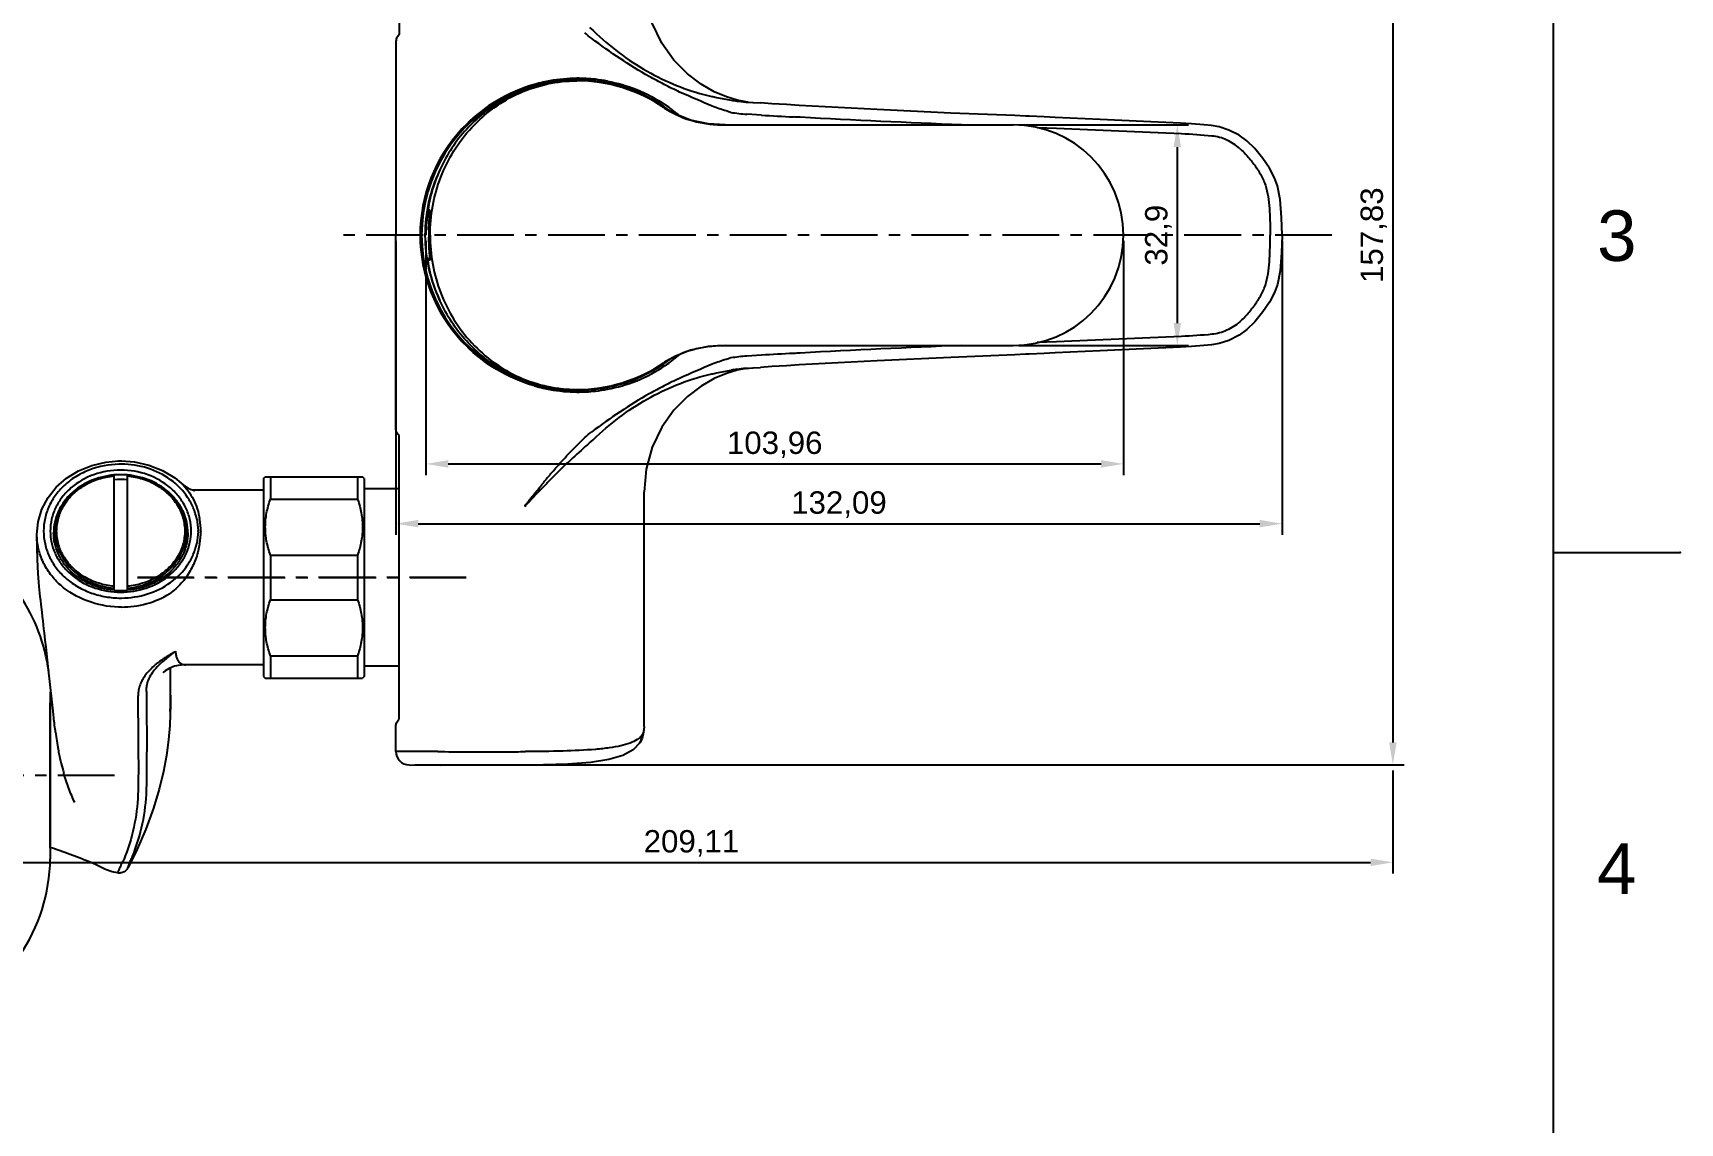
# Model space of a CAD drawing. Header units: millimetres. Extents: x 789 to 1209, y 393 to 987.
# Drawn here: x 1025 to 1209.1, y 696.5 to 818.3 of the extents above; entities that cross this region are included whole.
import ezdxf

# ---------------------------------------------------------------- set-up
doc = ezdxf.new("R2010")
doc.units = ezdxf.units.MM
doc.header["$LTSCALE"] = 0.1
doc.linetypes.add('CENTERX2', pattern=[101.6, 63.5, -12.7, 12.7, -12.7])
for name, color, linetype in [('02___PRT_ALL_AXES', 7, 'Continuous'), ('CENTER', 1, 'CENTERX2'), ('DIM', 3, 'Continuous')]:
    doc.layers.add(name, color=color, linetype=linetype)
doc.styles.get("Standard").update_dxf_attribs({"font": 'arial.ttf'})
doc.dimstyles.new('ISO-25', dxfattribs={"dimtxt": 2.5, "dimasz": 2.5, "dimexe": 1.25, "dimexo": 0.625, "dimtad": 1, "dimlfac": 1.333333, "dimtxsty": 'Standard', "dimcen": 2.5, "dimadec": 0, "dimazin": 0, "dimtfac": 1, "dimtmove": 0, "dimatfit": 3, "dimfxl": 0, "dimarcsym": 0})

# ---------------------------------------------------------------- blocks, each defined once
blk = doc.blocks.new('*D23')
at = {"layer": 'Defpoints', "color": 0}
for p in [(1068.96, 795.71), (1146.93, 795.71), (1146.93, 770.15)]:
    blk.add_point(p, dxfattribs=at)
at = {"layer": 'DIM', "color": 0, "lineweight": -2}
for p, q in [((1068.96, 795.09), (1068.96, 768.9)), ((1146.93, 795.09), (1146.93, 768.9)), ((1071.46, 770.15), (1144.43, 770.15))]:
    blk.add_line(p, q, dxfattribs=at)
at = {"layer": 'DIM', "color": 0}
for points in [[(1071.46, 770.57), (1071.46, 769.73), (1068.96, 770.15)], [(1144.43, 770.57), (1144.43, 769.73), (1146.93, 770.15)]]:
    blk.add_solid(points, dxfattribs=at)
at = {"layer": 'DIM', "color": 0, "insert": (1107.95, 772.28), "char_height": 2.5, "attachment_point": 5}
blk.add_mtext('103,96', dxfattribs=at)
blk = doc.blocks.new('*D24')
at = {"layer": 'Defpoints', "color": 0}
for p in [(1065.6, 795.71), (1164.66, 795.71), (1164.66, 763.47)]:
    blk.add_point(p, dxfattribs=at)
at = {"layer": 'DIM', "color": 0, "lineweight": -2}
for p, q in [((1065.6, 795.09), (1065.6, 762.22)), ((1164.66, 795.09), (1164.66, 762.22)), ((1068.1, 763.47), (1162.16, 763.47))]:
    blk.add_line(p, q, dxfattribs=at)
at = {"layer": 'DIM', "color": 0}
for points in [[(1068.1, 763.89), (1068.1, 763.06), (1065.6, 763.47)], [(1162.16, 763.89), (1162.16, 763.06), (1164.66, 763.47)]]:
    blk.add_solid(points, dxfattribs=at)
at = {"layer": 'DIM', "color": 0, "insert": (1115.13, 765.6), "char_height": 2.5, "attachment_point": 5}
blk.add_mtext('132,09', dxfattribs=at)
blk = doc.blocks.new('*D25')
at = {"layer": 'Defpoints', "color": 0}
for p in [(1067.08, 854.9), (1067.08, 736.53), (1177.05, 736.53)]:
    blk.add_point(p, dxfattribs=at)
at = {"layer": 'DIM', "color": 0, "lineweight": -2}
for p, q in [((1067.71, 854.9), (1178.3, 854.9)), ((1177.05, 852.4), (1177.05, 739.03)), ((1067.71, 736.53), (1178.3, 736.53))]:
    blk.add_line(p, q, dxfattribs=at)
at = {"layer": 'DIM', "color": 0}
for points in [[(1176.63, 852.4), (1177.47, 852.4), (1177.05, 854.9)], [(1176.63, 739.03), (1177.47, 739.03), (1177.05, 736.53)]]:
    blk.add_solid(points, dxfattribs=at)
at = {"layer": 'DIM', "color": 0, "insert": (1174.92, 795.71), "char_height": 2.5, "attachment_point": 5, "rotation": 90}
blk.add_mtext('157,83', dxfattribs=at)
blk = doc.blocks.new('*D26')
at = {"layer": 'Defpoints', "color": 0}
for p in [(1177.05, 736.53), (1177.05, 725.62), (1020.22, 714.71)]:
    blk.add_point(p, dxfattribs=at)
at = {"layer": 'DIM', "color": 0, "lineweight": -2}
for p, q in [((1177.05, 735.9), (1177.05, 724.37)), ((1020.22, 715.34), (1020.22, 726.87)), ((1022.72, 725.62), (1174.55, 725.62))]:
    blk.add_line(p, q, dxfattribs=at)
at = {"layer": 'DIM', "color": 0}
for points in [[(1022.72, 726.03), (1022.72, 725.2), (1020.22, 725.62)], [(1174.55, 726.03), (1174.55, 725.2), (1177.05, 725.62)]]:
    blk.add_solid(points, dxfattribs=at)
at = {"layer": 'DIM', "color": 0, "insert": (1098.64, 727.74), "char_height": 2.5, "attachment_point": 5}
blk.add_mtext('209,11', dxfattribs=at)
blk = doc.blocks.new('*D27')
at = {"layer": 'Defpoints', "color": 0}
for p in [(1134.6, 808.05), (1134.6, 783.38), (1152.95, 783.38)]:
    blk.add_point(p, dxfattribs=at)
at = {"layer": 'DIM', "color": 0, "lineweight": -2}
for p, q in [((1135.22, 808.05), (1154.2, 808.05)), ((1152.95, 805.55), (1152.95, 785.88)), ((1135.22, 783.38), (1154.2, 783.38))]:
    blk.add_line(p, q, dxfattribs=at)
at = {"layer": 'DIM', "color": 0}
for points in [[(1152.54, 805.55), (1153.37, 805.55), (1152.95, 808.05)], [(1152.54, 785.88), (1153.37, 785.88), (1152.95, 783.38)]]:
    blk.add_solid(points, dxfattribs=at)
at = {"layer": 'DIM', "color": 0, "insert": (1150.83, 795.71), "char_height": 2.5, "attachment_point": 5, "rotation": 90}
blk.add_mtext('32,9', dxfattribs=at)

msp = doc.modelspace()

# ---------------------------------------------------------------- linework, layer by layer
for p, q in [((1195.0082, 406.7277), (1195.0082, 972.3843)), ((1195.0082, 760.2631), (1209.1496, 760.2631))]:
    msp.add_line(p, q)
at = {"color": 7, "linetype": 'Continuous'}
for p, q in [((1065.9714, 849.8019), (1065.9714, 818.1213)), ((1065.5963, 817.296), (1065.5963, 795.7116)), ((1104.7069, 810.5935), (1105.5227, 810.5415)), ((1105.523, 810.5415), (1106.3524, 810.4883)), ((1095.5175, 809.9956), (1095.5675, 809.9619)), ((1106.4698, 809.1251), (1104.8183, 809.2205)), ((1134.7895, 809.0726), (1134.7891, 809.0726)), ((1136.0018, 809.0217), (1134.7895, 809.0726)), ((1102.4259, 808.0476), (1134.5964, 808.0476)), ((1139.4316, 807.6294), (1137.2961, 807.7217)), ((1153.2993, 808.224), (1153.2998, 808.2239)), ((1156.7608, 807.9615), (1156.7613, 807.9614)), ((1069.3853, 798.5102), (1069.1817, 798.5104)), ((1069.4005, 798.3366), (1069.3296, 798.3366)), ((1069.3851, 798.0234), (1069.3581, 797.6147)), ((1065.5963, 774.1272), (1065.5963, 795.7116)), ((1069.2974, 796.3107), (1069.2979, 796.331)), ((1069.2974, 795.1124), (1069.2979, 795.0921)), ((1069.3851, 793.3997), (1069.3581, 793.8084)), ((1069.3853, 792.913), (1069.1817, 792.9127)), ((1069.4005, 793.0866), (1069.3296, 793.0866)), ((1102.4259, 783.3756), (1134.5964, 783.3756)), ((1139.4316, 783.7937), (1137.2961, 783.7014)), ((1153.2993, 783.1992), (1153.2998, 783.1993)), ((1156.7608, 783.4617), (1156.7613, 783.4618)), ((1095.5175, 781.4276), (1095.5675, 781.4613)), ((1104.7069, 780.8297), (1105.5227, 780.8817)), ((1106.4698, 782.2981), (1104.8183, 782.2027)), ((1105.523, 780.8817), (1106.3524, 780.9349)), ((1134.7895, 782.3506), (1134.7891, 782.3506)), ((1136.0018, 782.4015), (1134.7895, 782.3506)), ((1065.9714, 741.6213), (1065.9714, 773.3019)), ((1034.6082, 770.4858), (1034.9214, 770.4858)), ((1034.9214, 770.1108), (1034.6235, 770.1108)), ((1034.0917, 768.9113), (1034.0796, 768.9102)), ((1034.0964, 756.0417), (1034.0964, 768.881)), ((1035.5964, 756.0405), (1035.5964, 768.881)), ((1035.6131, 768.9102), (1035.6011, 768.9113)), ((1041.6034, 768.0016), (1041.6064, 767.9989)), ((1050.8214, 768.5241), (1051.0089, 768.7116)), ((1050.8214, 768.524), (1050.8214, 746.3992)), ((1051.0089, 768.7116), (1061.8839, 768.7116)), ((1051.5714, 768.7116), (1051.5714, 766.2058)), ((1061.3214, 768.7116), (1061.3214, 766.2058)), ((1062.0714, 768.5241), (1061.8839, 768.7116)), ((1062.0714, 768.524), (1062.0714, 746.3992)), ((1050.8214, 767.2221), (1042.9026, 767.2221)), ((1051.5714, 766.2058), (1061.3214, 766.2058)), ((1065.9714, 767.3616), (1062.0714, 767.3616)), ((1093.3463, 740.8094), (1093.3463, 767.0249)), ((1025.4728, 762.2633), (1025.4728, 762.2605)), ((1025.4733, 762.2244), (1025.4728, 762.2605)), ((1027.5339, 762.5616), (1027.5339, 762.5613)), ((1027.5339, 762.5616), (1027.5339, 761.6991)), ((1042.1589, 762.5616), (1042.1589, 761.6991)), ((1042.1589, 762.5613), (1042.1589, 762.5616)), ((1043.4865, 762.579), (1043.4865, 762.6942)), ((1043.7956, 762.6138), (1043.7989, 762.6603)), ((1043.7956, 762.6138), (1043.7956, 762.5927)), ((1051.5714, 759.9674), (1061.3214, 759.9674)), ((1051.5714, 759.9674), (1051.5714, 754.9558)), ((1061.3214, 759.9674), (1061.3214, 754.9558)), ((1025.7226, 756.4616), (1025.7232, 756.4557)), ((1034.1081, 755.8467), (1034.1192, 755.8458)), ((1034.6235, 755.1623), (1034.9214, 755.1624)), ((1035.5735, 755.8458), (1035.5846, 755.8467)), ((1051.5714, 754.9558), (1061.3214, 754.9558)), ((1034.9214, 754.1536), (1034.6051, 754.1535)), ((1026.4945, 749.6979), (1026.4089, 750.4684)), ((1026.5768, 748.9518), (1026.4945, 749.6979)), ((1026.6571, 748.2207), (1026.5768, 748.9518)), ((1026.7738, 747.1522), (1026.6571, 748.2207)), ((1041.4853, 747.6588), (1041.492, 747.6597)), ((1042.1186, 747.7011), (1042.1207, 747.7011)), ((1050.8214, 747.7011), (1042.1282, 747.7011)), ((1051.5714, 748.7174), (1061.3214, 748.7174)), ((1051.5714, 748.7174), (1051.5714, 746.2116)), ((1061.3214, 748.7174), (1061.3214, 746.2116)), ((1065.9714, 747.5616), (1062.0714, 747.5616)), ((1026.9525, 745.5092), (1026.7738, 747.1522)), ((1040.4137, 746.5866), (1040.4063, 747.3502)), ((1050.8214, 746.3991), (1051.0089, 746.2116)), ((1051.0089, 746.2116), (1061.8839, 746.2116)), ((1062.0714, 746.3991), (1061.8839, 746.2116)), ((1027.1699, 743.5159), (1026.9525, 745.5092)), ((1026.9688, 744.6568), (1026.9688, 726.0163)), ((1036.7841, 741.7766), (1036.7859, 744.2453)), ((1037.7443, 744.6948), (1037.7432, 742.243)), ((1026.9714, 727.2532), (1026.9714, 743.4302)), ((1027.2774, 742.5392), (1027.1699, 743.5159)), ((1027.5652, 740.1553), (1027.8214, 738.4565)), ((1065.5963, 738.0252), (1065.5963, 740.796)), ((1093.3001, 740.1663), (1093.1169, 739.4571)), ((1093.3425, 740.8104), (1093.3001, 740.1663)), ((1092.8628, 738.9711), (1092.8639, 738.9727)), ((1093.1169, 739.4571), (1092.8639, 738.9727)), ((1036.8113, 737.4937), (1036.8112, 737.4783)), ((1037.7744, 737.9532), (1037.7744, 737.9664)), ((1066.7878, 738.0252), (1065.5963, 738.0252)), ((1070.2787, 737.9956), (1066.7878, 738.0252)), ((1067.0816, 736.5253), (1070.5774, 736.4957)), ((1036.5693, 726.8139), (1035.6582, 725.0119)), ((1032.7071, 725.0302), (1032.7073, 725.0301)), ((1034.4836, 724.4354), (1034.4837, 724.4354)), ((1035.6582, 725.0119), (1035.6581, 725.0117))]:
    msp.add_line(p, q, dxfattribs=at)
for points in [[(1103.7574, 810.8121), (1102.5624, 811.1704), (1101.1998, 811.7429), (1099.719, 812.5864), (1098.1878, 813.7498), (1096.6902, 815.2753), (1095.3432, 817.1681), (1094.2696, 819.3914), (1093.5786, 821.8739), (1093.3467, 824.3992)], [(1104.9884, 810.5861), (1104.7066, 810.6216), (1103.7574, 810.8121)], [(1110.6845, 810.2196), (1109.2585, 810.3062), (1107.6449, 810.4065), (1106.3524, 810.4883)], [(1134.7891, 809.0726), (1127.6196, 809.3648), (1119.4165, 809.7452), (1110.6843, 810.2195)], [(1102.4259, 808.0476), (1100.5206, 808.1453), (1098.5314, 808.5608), (1096.7775, 809.2589), (1095.5675, 809.9619)], [(1139.2927, 808.874), (1138.0568, 808.9314), (1136.3985, 809.0048), (1136.0019, 809.0219)], [(1153.2992, 808.2241), (1149.1568, 808.4154), (1144.318, 808.6384), (1139.2927, 808.874)], [(1156.7613, 807.9614), (1155.9015, 808.0336), (1154.5319, 808.1377), (1153.2998, 808.2239)], [(1160.7142, 806.2392), (1159.8528, 806.8818), (1158.7296, 807.4656), (1157.6318, 807.8166), (1156.7608, 807.9615)], [(1164.1473, 801.233), (1163.8176, 802.1309), (1163.2434, 803.2109), (1162.5115, 804.2957), (1161.6045, 805.3812), (1160.7142, 806.2392)], [(1164.6627, 795.7123), (1164.6132, 797.6852), (1164.4368, 799.7095), (1164.1473, 801.233)], [(1069.3581, 797.6147), (1069.3475, 797.4487), (1069.3368, 797.2684), (1069.3262, 797.0741), (1069.3163, 796.8668), (1069.3074, 796.6473), (1069.3, 796.4166), (1069.2945, 796.1758), (1069.2911, 795.9264)], [(1069.3965, 798.2205), (1069.3916, 798.1295), (1069.3851, 798.0234)], [(1069.401, 798.3565), (1069.3996, 798.2963), (1069.3965, 798.2205)], [(1069.3581, 793.8084), (1069.3475, 793.9744), (1069.3368, 794.1548), (1069.3262, 794.349), (1069.3163, 794.5564), (1069.3074, 794.7759), (1069.3, 795.0066), (1069.2945, 795.2474), (1069.2911, 795.4968)], [(1164.6627, 795.7109), (1164.6132, 793.738), (1164.4368, 791.7137), (1164.1473, 790.1902)], [(1164.6627, 795.7116), (1164.6627, 795.7123)], [(1164.6627, 795.7116), (1164.6627, 795.7109)], [(1069.3965, 793.2026), (1069.3916, 793.2937), (1069.3851, 793.3997)], [(1069.401, 793.0667), (1069.3996, 793.1269), (1069.3965, 793.2026)], [(1164.1473, 790.1902), (1163.8176, 789.2923), (1163.2434, 788.2123), (1162.5115, 787.1275), (1161.6045, 786.042), (1160.7142, 785.184)], [(1160.7142, 785.184), (1159.8528, 784.5414), (1158.7296, 783.9576), (1157.6318, 783.6066), (1156.7608, 783.4617)], [(1102.4259, 783.3756), (1100.5206, 783.2778), (1098.5314, 782.8624), (1096.7775, 782.1643), (1095.5675, 781.4613)], [(1139.2927, 782.5492), (1138.0568, 782.4918), (1136.3985, 782.4184), (1136.0019, 782.4013)], [(1153.2992, 783.1991), (1149.1568, 783.0078), (1144.318, 782.7847), (1139.2927, 782.5492)], [(1156.7613, 783.4618), (1155.9015, 783.3895), (1154.5319, 783.2855), (1153.2998, 783.1993)], [(1104.9884, 780.8371), (1104.7066, 780.8016), (1103.7574, 780.6111)], [(1110.6845, 781.2036), (1109.2585, 781.117), (1107.6449, 781.0167), (1106.3524, 780.9349)], [(1134.7891, 782.3506), (1127.6196, 782.0584), (1119.4165, 781.678), (1110.6843, 781.2037)], [(1103.7574, 780.6111), (1102.5624, 780.2528), (1101.1998, 779.6803), (1099.719, 778.8367), (1098.1878, 777.6733), (1096.6902, 776.1479), (1095.3432, 774.255), (1094.2696, 772.0318), (1093.5786, 769.5493), (1093.3467, 767.024)], [(1025.4728, 762.2633), (1025.6158, 763.6791), (1026.0329, 765.0833), (1026.7186, 766.3796), (1027.6475, 767.5475), (1028.7938, 768.5533), (1030.1314, 769.3712), (1031.6207, 769.9812), (1033.1892, 770.3566), (1034.608, 770.4858)], [(1034.9214, 770.4856), (1036.3998, 770.3798), (1037.9967, 770.0223), (1039.5124, 769.4202), (1040.889, 768.5861), (1041.6034, 768.0016)], [(1041.6041, 768.003), (1041.9821, 767.6987), (1042.3829, 767.4477), (1042.7247, 767.2852), (1042.9665, 767.1994), (1043.0137, 767.186)], [(1043.0137, 767.186), (1043.0831, 767.1691), (1043.0761, 767.1701)], [(1025.724, 756.4573), (1025.604, 757.9163), (1025.5318, 759.4476), (1025.4927, 760.8485), (1025.4726, 762.2241)], [(1026.0566, 753.5696), (1025.954, 754.4546), (1025.9046, 754.8783), (1025.8553, 755.3049), (1025.8087, 755.7104), (1025.7658, 756.0728), (1025.7232, 756.4557)], [(1026.4089, 750.4684), (1026.3182, 751.2771), (1026.2699, 751.7045), (1026.2189, 752.1543), (1026.1653, 752.6245), (1026.1105, 753.1021), (1026.0566, 753.5696)], [(1041.492, 747.6597), (1040.8665, 747.5282), (1040.2432, 747.2869), (1039.8224, 747.0359), (1039.5956, 746.8491), (1039.5429, 746.7941)], [(1042.1201, 747.7011), (1041.9133, 747.697), (1041.5932, 747.6723), (1041.4852, 747.6589)], [(1040.4145, 744.2882), (1040.4132, 744.158), (1040.3977, 743.1314), (1040.3762, 742.19)], [(1027.384, 741.5942), (1027.3571, 741.8288), (1027.3302, 742.0665), (1027.2774, 742.5392)], [(1040.3759, 742.1901), (1040.3206, 740.909), (1040.1807, 739.2963), (1039.9493, 737.577), (1039.6145, 735.7566), (1039.1525, 733.8052), (1038.5207, 731.6708), (1037.6667, 729.3204), (1036.5693, 726.8139)], [(1027.5656, 740.1551), (1027.5397, 740.3319), (1027.4932, 740.6754), (1027.457, 740.9683), (1027.4317, 741.1841), (1027.384, 741.5942)], [(1092.8628, 738.9711), (1092.13, 738.1997), (1090.9741, 737.5548), (1089.4195, 737.0975), (1087.3511, 736.7861), (1084.8407, 736.6076), (1082.1131, 736.5232), (1079.7506, 736.4934)], [(1079.7505, 736.4934), (1076.8597, 736.4792), (1073.6152, 736.4807), (1070.5769, 736.4957)], [(1027.2096, 727.1927), (1027.0586, 727.2359), (1026.9714, 727.2532)], [(1030.7323, 725.9126), (1030.4824, 726.0065), (1028.5853, 726.7059), (1027.2094, 727.1921)], [(1032.7071, 725.0302), (1032.1079, 725.3283), (1031.3685, 725.6591), (1030.7322, 725.9127)], [(1034.4836, 724.4354), (1033.9054, 724.5613), (1033.1463, 724.8229), (1032.7073, 725.0302)], [(1034.8466, 724.4338), (1034.8011, 724.4273), (1034.5851, 724.4222), (1034.4834, 724.4343)], [(1035.6579, 725.0115), (1035.6315, 724.9653), (1035.5589, 724.8588), (1035.4652, 724.7517), (1035.35, 724.6507), (1035.2147, 724.5618), (1035.0623, 724.4912), (1034.8958, 724.4429), (1034.8466, 724.4338)]]:
    msp.add_lwpolyline(points, dxfattribs=at)
for centre, radius, start, end in [((1072.2896, 799.4483), 23.7479, 50.194568, 52.592325), ((1085.8405, 795.7116), 17.358, 52.014756, 179.999998), ((1086.0914, 795.2145), 18.043, 102.831187, 106.052369), ((1085.9576, 795.7345), 17.5063, 100.321163, 102.78215), ((1085.9609, 795.702), 17.5389, 90.389766, 100.312725), ((1085.8473, 795.9098), 17.0518, 90.003153, 100.056286), ((1085.9569, 795.7315), 17.5094, 83.58691, 90.37715), ((1085.8464, 795.7116), 17.25, 55.899494, 90), ((1085.9094, 795.2505), 17.9926, 79.327259, 83.607702), ((1086.0897, 796.0863), 17.1498, 55.686551, 55.887936), ((1086.0878, 796.0836), 17.1531, 55.006478, 55.68655), ((1085.9112, 795.842), 17.4523, 49.131103, 54.986418), ((1106.8818, 834.4388), 23.9452, 260.887891, 262.389739), ((1106.7669, 833.4964), 22.9953, 262.362431, 264.860404), ((1104.0536, 797.5149), 13.095, 85.91171, 87.140078), ((1101.6931, 819.1168), 11.0152, 236.213227, 237.019216), ((1101.7013, 819.1293), 11.0302, 237.019185, 237.666185), ((1085.6539, 795.5368), 17.8514, 48.815584, 49.147271), ((1106.8031, 833.0098), 23.8721, 260.950618, 265.230738), ((1123.6035, 1086.2068), 277.611, 266.461541, 267.204544), ((1085.6984, 795.7289), 17.3821, 136.99043, 180.056945), ((1086.2339, 795.2269), 18.116, 134.897769, 136.98531), ((1134.5964, 795.7116), 12.336, 0, 90), ((1085.8405, 795.7116), 16.983, 154.832227, 179.999998), ((1085.6984, 795.6943), 17.3821, 179.943054, 223.00957), ((1085.8405, 795.7116), 17.358, 180.000002, 307.985244), ((1085.8405, 795.7116), 16.983, 180.000002, 205.167773), ((1094.5692, 795.7094), 25.2789, 178.636988, 179.995119), ((1094.5692, 795.7137), 25.2789, 180.004881, 181.363012), ((1134.5964, 795.7116), 12.336, 270, 360), ((1086.2339, 796.1962), 18.116, 223.01469, 225.102231), ((1123.6035, 505.2164), 277.611, 92.795456, 93.538459), ((1085.8464, 795.7116), 17.25, 270, 304.100506), ((1101.6931, 772.3064), 11.0152, 122.980784, 123.786773), ((1101.7013, 772.2939), 11.0302, 122.333815, 122.980815), ((1086.0897, 795.3369), 17.1498, 304.112064, 304.313449), ((1086.0878, 795.3396), 17.1531, 304.31345, 304.993522), ((1085.9112, 795.5812), 17.4523, 305.013582, 310.868897), ((1085.6539, 795.8863), 17.8514, 310.852729, 311.184416), ((1106.8031, 758.4134), 23.8721, 94.769262, 99.049382), ((1106.8818, 756.9843), 23.9452, 97.610261, 99.112109), ((1106.7669, 757.9268), 22.9953, 95.139596, 97.637569), ((1104.0536, 793.9082), 13.095, 272.859922, 274.08829), ((1086.0914, 796.2087), 18.043, 253.947631, 257.168813), ((1085.9576, 795.6887), 17.5063, 257.21785, 259.678837), ((1085.9609, 795.7212), 17.5389, 259.687275, 269.610234), ((1085.8473, 795.5134), 17.0518, 259.943714, 269.996847), ((1085.9569, 795.6917), 17.5094, 269.62285, 276.41309), ((1085.9094, 796.1727), 17.9926, 276.392298, 280.672741), ((1072.2896, 791.9749), 23.7479, 307.407674, 309.805432), ((1034.8464, 760.2803), 8.664, 85.002819, 94.997188), ((1034.8464, 759.9575), 8.4493, 84.90746, 95.09254), ((1033.6161, 762.852), 5.9773, 211.554284, 212.108673), ((1036.0766, 762.852), 5.9773, 327.891327, 328.445715), ((1034.8464, 764.7256), 8.7214, 265.062743, 274.936355), ((1034.8464, 764.9148), 9.0981, 265.41566, 274.58418), ((1030.6106, 761.2166), 15.848, 307.206699, 310.376956), ((929.4242, 745.3996), 110.9959, 359.426309, 0.612654), ((929.4361, 745.3997), 110.984, 358.483056, 359.426189), ((1307.7424, 741.9626), 269.9985, 179.940357, 180.84832), ((1297.9245, 741.2418), 261.1404, 179.882661, 180.822397), ((1067.0963, 738.0252), 1.5, 180, 269.426064), ((1075.5092, 1515.8075), 777.8294, 269.6404603, 270.175189), ((1076.6625, 1172.5461), 434.5661, 270.161518, 270.452108), ((1019.2292, 734.5007), 18.1266, 329.951074, 331.663932), ((1015.1494, 734.783), 22.6581, 336.684624, 337.989424)]:
    msp.add_arc(centre, radius, start, end, dxfattribs=at)
for points, knots in [([(1065.9714, 818.1213), (1065.8558, 818.0054), (1065.6712, 817.7498), (1065.5963, 817.4403), (1065.5963, 817.296)], [0, 0, 0, 0, 0.53139127, 1, 1, 1, 1]), ([(1100.9698, 810.1189), (1099.7558, 810.6561), (1097.9351, 811.3959), (1095.6001, 812.5331), (1093.3567, 813.7314), (1090.6276, 815.419), (1088.5401, 816.9245), (1087.4926, 817.692)], [0, 0, 0, 0, 0.25682755, 0.37999195, 0.50226013, 0.74878411, 1, 1, 1, 1]), ([(1088.0274, 818.2274), (1088.9395, 817.3615), (1090.8776, 815.7623), (1095.0472, 813.1097), (1098.5332, 811.7473), (1100.9082, 811.219)], [0, 0, 0, 0, 0.25477014, 0.50711693, 1, 1, 1, 1]), ([(1082.8698, 812.6996), (1081.2139, 812.4058), (1077.9316, 811.2997), (1073.7054, 808.1745), (1070.5724, 803.7863), (1069.4649, 800.3037), (1069.1817, 798.5104), (1069.0356, 797.5856), (1068.9634, 796.6526), (1068.9645, 795.7116)], [0, 0, 0, 0, 0.24064821, 0.48675416, 0.74021975, 1, 1, 1, 1.13397585, 1.13397585, 1.13397585, 1.13397585]), ([(1069.4283, 795.7116), (1069.4283, 797.9039), (1070.2338, 802.3276), (1073.1926, 807.1117), (1076.5033, 810.0346), (1079.3819, 811.6964), (1082.5406, 812.7257), (1084.7467, 812.9616), (1085.8464, 812.9616)], [0, 0, 0, 0, 0.24960545, 0.49908749, 0.62434675, 0.7495781, 0.87479086, 1, 1, 1, 1]), ([(1081.1023, 812.554), (1079.6363, 812.1321), (1076.8606, 810.9412), (1074.4792, 809.0884), (1073.4468, 808.0597)], [0, 0, 0, 0, 0.51140428, 1, 1, 1, 1]), ([(1089.2416, 812.9319), (1090.3643, 812.7208), (1092.6301, 812.0677), (1094.7149, 810.9577), (1095.7075, 810.2853)], [0, 0, 0, 0, 0.4879164, 1, 1, 1, 1]), ([(1100.9072, 811.2205), (1101.0857, 811.1816), (1101.8098, 811.0235), (1102.5384, 810.8848), (1103.0898, 810.7965)], [0, 0, 0, 0, 0.24652986, 1, 1, 1, 1]), ([(1103.0484, 809.4348), (1102.8721, 809.4862), (1102.1739, 809.6979), (1101.4835, 809.9344), (1100.9698, 810.1188)], [0, 0, 0, 0, 0.25177606, 1, 1, 1, 1]), ([(1095.8018, 809.8094), (1096.7749, 809.1934), (1098.3989, 808.4927), (1100.6819, 808.0846), (1101.8451, 808.0425), (1102.4259, 808.0345)], [0, 0, 0, 0, 0.4979407, 0.74888494, 1, 1, 1, 1]), ([(1159.9348, 805.4029), (1159.5011, 805.7837), (1158.524, 806.4304), (1157.3884, 806.7342), (1156.8164, 806.7931)], [0, 0, 0, 0, 0.50091404, 1, 1, 1, 1]), ([(1159.935, 805.4032), (1160.2659, 805.1015), (1160.8867, 804.4534), (1161.7219, 803.3989), (1162.4228, 802.2524), (1162.779, 801.4233), (1162.8939, 800.9914)], [0, 0, 0, 0, 0.25022683, 0.50037617, 0.75026423, 1, 1, 1, 1]), ([(1162.8939, 800.9914), (1163.0145, 800.5664), (1163.1519, 799.6888), (1163.2762, 798.3683), (1163.3284, 797.0404), (1163.3432, 796.1547), (1163.3455, 795.7116)], [0, 0, 0, 0, 0.24961778, 0.49946996, 0.74966494, 1, 1, 1, 1]), ([(1069.2979, 796.331), (1069.3063, 796.6733), (1069.3326, 797.2694), (1069.3762, 797.8643), (1069.3915, 798.118)], [0, 0, 0, 0, 0.57391799, 1, 1, 1, 1]), ([(1069.4011, 798.4585), (1069.4001, 798.4715), (1069.3996, 798.4871), (1069.3907, 798.5101), (1069.3853, 798.5102)], [0, 0, 0, 0, 0.7051233, 1, 1, 1, 1]), ([(1069.3915, 798.118), (1069.3938, 798.1558), (1069.3996, 798.2691), (1069.4067, 798.3831), (1069.4011, 798.4585)], [0, 0, 0, 0, 0.33377471, 1, 1, 1, 1]), ([(1069.4283, 795.7116), (1069.4283, 793.5193), (1070.2338, 789.0956), (1073.1926, 784.3115), (1076.5033, 781.3885), (1079.3819, 779.7268), (1082.5406, 778.6975), (1084.7467, 778.4616), (1085.8464, 778.4616)], [0, 0, 0, 0, 0.24960545, 0.49908749, 0.62434675, 0.7495781, 0.87479086, 1, 1, 1, 1]), ([(1162.8939, 790.4318), (1163.0145, 790.8568), (1163.1519, 791.7344), (1163.2762, 793.0549), (1163.3284, 794.3827), (1163.3432, 795.2685), (1163.3455, 795.7116)], [0, 0, 0, 0, 0.24961778, 0.49946996, 0.74966494, 1, 1, 1, 1]), ([(1069.2979, 795.0921), (1069.3063, 794.7499), (1069.3326, 794.1538), (1069.3762, 793.5589), (1069.3915, 793.3052)], [0, 0, 0, 0, 0.57391799, 1, 1, 1, 1]), ([(1082.8698, 778.7236), (1081.2139, 779.0174), (1077.9316, 780.1235), (1073.7054, 783.2487), (1070.5724, 787.6369), (1069.4649, 791.1195), (1069.1817, 792.9127)], [0, 0, 0, 0, 0.24064821, 0.48675416, 0.74021975, 1, 1, 1, 1]), ([(1069.4011, 792.9646), (1069.4001, 792.9516), (1069.3996, 792.9361), (1069.3907, 792.913), (1069.3853, 792.913)], [0, 0, 0, 0, 0.7051233, 1, 1, 1, 1]), ([(1069.3915, 793.3052), (1069.3938, 793.2674), (1069.3996, 793.154), (1069.4067, 793.0401), (1069.4011, 792.9646)], [0, 0, 0, 0, 0.33377471, 1, 1, 1, 1]), ([(1159.935, 786.02), (1160.2659, 786.3217), (1160.8867, 786.9698), (1161.7219, 788.0243), (1162.4228, 789.1708), (1162.779, 789.9999), (1162.8939, 790.4318)], [0, 0, 0, 0, 0.25022683, 0.50037617, 0.75026423, 1, 1, 1, 1]), ([(1159.9348, 786.0203), (1159.5011, 785.6395), (1158.524, 784.9928), (1157.3884, 784.689), (1156.8164, 784.63)], [0, 0, 0, 0, 0.50091404, 1, 1, 1, 1]), ([(1081.1023, 778.8692), (1079.6363, 779.291), (1076.8606, 780.482), (1074.4792, 782.3348), (1073.4468, 783.3634)], [0, 0, 0, 0, 0.51140428, 1, 1, 1, 1]), ([(1095.8018, 781.6138), (1096.7749, 782.2298), (1098.3989, 782.9304), (1100.6819, 783.3386), (1101.8451, 783.3806), (1102.4259, 783.3886)], [0, 0, 0, 0, 0.4979407, 0.74888494, 1, 1, 1, 1]), ([(1100.9698, 781.3043), (1099.7558, 780.7671), (1097.9351, 780.0273), (1095.6001, 778.8901), (1093.3567, 777.6918), (1090.6276, 776.0042), (1088.5401, 774.4987), (1087.4926, 773.7311)], [0, 0, 0, 0, 0.25682755, 0.37999195, 0.50226013, 0.74878411, 1, 1, 1, 1]), ([(1089.2416, 778.4913), (1090.3643, 778.7024), (1092.6301, 779.3555), (1094.7149, 780.4655), (1095.7075, 781.1378)], [0, 0, 0, 0, 0.4879164, 1, 1, 1, 1]), ([(1103.0484, 781.9884), (1102.8721, 781.937), (1102.1739, 781.7253), (1101.4835, 781.4888), (1100.9698, 781.3044)], [0, 0, 0, 0, 0.25177606, 1, 1, 1, 1]), ([(1088.0274, 773.1958), (1088.9395, 774.0617), (1090.8776, 775.6609), (1095.0472, 778.3135), (1098.5332, 779.6759), (1100.9082, 780.2042)], [0, 0, 0, 0, 0.25477014, 0.50711693, 1, 1, 1, 1]), ([(1100.9072, 780.2026), (1101.0857, 780.2415), (1101.8098, 780.3996), (1102.5384, 780.5383), (1103.0898, 780.6267)], [0, 0, 0, 0, 0.24652986, 1, 1, 1, 1]), ([(1065.9714, 773.3019), (1065.8558, 773.4178), (1065.6712, 773.6733), (1065.5963, 773.9829), (1065.5963, 774.1272)], [0, 0, 0, 0, 0.53139127, 1, 1, 1, 1]), ([(1080.0595, 765.4913), (1080.1163, 765.58), (1080.2531, 765.7415), (1080.4504, 765.9883), (1080.6429, 766.2392), (1080.9004, 766.5729), (1081.2294, 766.9847), (1081.7624, 767.6385), (1082.4283, 768.4565), (1083.2447, 769.4239), (1084.0812, 770.3744), (1085.2225, 771.6189), (1086.1096, 772.5236), (1086.716, 773.1111)], [0, 0, 0, 0, 0.03121952, 0.06245657, 0.09367155, 0.12488462, 0.18733426, 0.24981132, 0.37478403, 0.4997827, 0.62481059, 0.74985858, 1, 1, 1, 1]), ([(1087.2494, 772.4887), (1086.6156, 771.9446), (1085.6814, 771.1085), (1084.4649, 769.9623), (1083.5655, 769.0878), (1082.6763, 768.2019), (1082.0213, 767.5253), (1081.5825, 767.0759), (1081.2992, 766.7671), (1081.0449, 766.5029), (1080.8323, 766.2715), (1080.6836, 766.1238), (1080.5085, 765.929), (1080.3298, 765.7374), (1080.1812, 765.5901), (1080.1102, 765.5127), (1080.07, 765.4792)], [0, 0, 0, 0, 0.24962714, 0.37452218, 0.49947805, 0.62450296, 0.74960607, 0.78089125, 0.81220466, 0.87481489, 0.89047001, 0.90611006, 0.93742506, 0.96873301, 0.9843754, 1, 1, 1, 1]), ([(1034.6235, 770.1108), (1033.5262, 770.0867), (1031.8795, 769.7686), (1029.9223, 768.8351), (1028.638, 767.9078), (1027.5914, 766.7737), (1026.816, 765.4838), (1026.3335, 764.0889), (1026.2245, 763.1178), (1026.2225, 762.6366)], [0, 0, 0, 0, 0.26534119, 0.39544929, 0.52240368, 0.64581539, 0.76598885, 0.8836784, 1, 1, 1, 1]), ([(1043.3421, 763.9842), (1043.2555, 764.4107), (1042.9932, 765.2562), (1042.1377, 766.8426), (1040.4746, 768.5331), (1037.8671, 769.8159), (1035.908, 770.1107), (1034.9214, 770.1108)], [0, 0, 0, 0, 0.11641742, 0.23493044, 0.47961492, 0.73610003, 1, 1, 1, 1]), ([(1042.7214, 762.6366), (1042.7214, 763.083), (1042.6183, 763.9844), (1042.1625, 765.277), (1041.4244, 766.4655), (1040.092, 767.8643), (1037.8832, 769.1183), (1034.8464, 769.6286), (1031.8096, 769.1183), (1029.6007, 767.8643), (1028.2684, 766.4655), (1027.5303, 765.277), (1027.0744, 763.9844), (1026.9714, 763.083), (1026.9714, 762.6366)], [0, 0, 0, 0, 0.05815153, 0.11701814, 0.17718897, 0.23901902, 0.36720196, 0.5, 0.63279804, 0.76098097, 0.82281103, 0.88298186, 0.94184847, 1, 1, 1, 1]), ([(1034.0796, 768.9102), (1033.1797, 768.8301), (1031.4252, 768.3933), (1029.5479, 767.1696), (1028.4281, 765.8797), (1027.8113, 764.8044), (1027.4319, 763.6481), (1027.3464, 762.8465), (1027.3464, 762.4491)], [0, 0, 0, 0, 0.2656079, 0.52121644, 0.6446628, 0.76508075, 0.8831733, 1, 1, 1, 1]), ([(1034.0964, 768.881), (1033.6541, 768.8414), (1032.7796, 768.6926), (1031.5323, 768.2647), (1030.3935, 767.6461), (1029.4016, 766.8562), (1028.5903, 765.9202), (1027.9882, 764.8681), (1027.6174, 763.7359), (1027.5338, 762.9507), (1027.5339, 762.5613)], [0, 0, 0, 0, 0.13344949, 0.26527274, 0.39465787, 0.52106643, 0.64434339, 0.76475374, 0.88297128, 1, 1, 1, 1]), ([(1028.5226, 759.724), (1028.2533, 760.1625), (1027.8303, 761.1067), (1027.6114, 762.6357), (1027.8302, 764.1657), (1028.4714, 765.5986), (1029.4906, 766.848), (1030.823, 767.8427), (1032.3874, 768.5281), (1033.5205, 768.7529), (1034.0964, 768.8054)], [0, 0, 0, 0, 0.12066014, 0.23910901, 0.35755678, 0.47821398, 0.60267804, 0.73156093, 0.86443093, 1, 1, 1, 1]), ([(1042.1589, 762.5613), (1042.1589, 762.9507), (1042.0753, 763.7358), (1041.7045, 764.8681), (1041.1024, 765.9202), (1040.2912, 766.8562), (1039.2993, 767.6461), (1038.1604, 768.2647), (1036.9131, 768.6926), (1036.0386, 768.8414), (1035.5964, 768.881)], [0, 0, 0, 0, 0.11702865, 0.23524616, 0.35565654, 0.47893355, 0.60534218, 0.73472735, 0.86655059, 1, 1, 1, 1]), ([(1035.5964, 768.8054), (1036.1722, 768.7529), (1037.3053, 768.5281), (1038.8697, 767.8427), (1040.2021, 766.848), (1041.2213, 765.5986), (1041.8625, 764.1657), (1042.0814, 762.6357), (1041.8624, 761.1067), (1041.4395, 760.1625), (1041.1702, 759.724)], [0, 0, 0, 0, 0.13556907, 0.26843907, 0.39732196, 0.52178602, 0.64244322, 0.76089099, 0.87933986, 1, 1, 1, 1]), ([(1042.3464, 762.4491), (1042.3464, 762.8465), (1042.2608, 763.6481), (1041.8814, 764.8044), (1041.2646, 765.8797), (1040.1448, 767.1696), (1038.2675, 768.3933), (1036.513, 768.8301), (1035.6131, 768.9102)], [0, 0, 0, 0, 0.1168267, 0.23491925, 0.3553372, 0.47878356, 0.7343921, 1, 1, 1, 1]), ([(1041.6061, 767.9988), (1041.8894, 767.7402), (1042.4042, 767.1675), (1043.0034, 766.1846), (1043.4338, 765.1197), (1043.6095, 764.3732), (1043.6664, 763.9954)], [0, 0, 0, 0, 0.25105977, 0.50039538, 0.7499105, 1, 1, 1, 1]), ([(1051.0089, 763.0866), (1051.0089, 763.6147), (1051.1106, 764.6773), (1051.3946, 765.7038), (1051.5714, 766.2058)], [0, 0, 0, 0, 0.49808182, 1, 1, 1, 1]), ([(1061.3214, 766.2058), (1061.4981, 765.7038), (1061.7821, 764.6773), (1061.8839, 763.6147), (1061.8839, 763.0866)], [0, 0, 0, 0, 0.50191859, 1, 1, 1, 1]), ([(1080.0412, 765.4558), (1080.0448, 765.4604), (1080.057, 765.4653), (1080.0555, 765.4804), (1080.0519, 765.4848)], [0, 0, 0, 0, 0.50718865, 1, 1, 1, 1]), ([(1026.2225, 762.6366), (1026.2242, 762.1554), (1026.3337, 761.1843), (1026.8161, 759.7895), (1027.5913, 758.4995), (1028.6381, 757.3654), (1029.9217, 756.4381), (1031.3838, 755.7419), (1032.9686, 755.2931), (1034.07, 755.1751), (1034.6235, 755.1623)], [0, 0, 0, 0, 0.11620914, 0.23378572, 0.3538434, 0.47713876, 0.60397477, 0.73395881, 0.86629079, 1, 1, 1, 1]), ([(1026.9714, 762.6366), (1026.9714, 762.2169), (1027.0623, 761.3703), (1027.4653, 760.1496), (1028.1202, 759.0154), (1029.3088, 757.6569), (1031.2994, 756.3738), (1033.1567, 755.9243), (1034.1081, 755.8467)], [0, 0, 0, 0, 0.11677883, 0.23483837, 0.35524676, 0.47870802, 0.73437937, 1, 1, 1, 1]), ([(1034.0958, 756.0365), (1033.1915, 756.1148), (1031.4308, 756.5479), (1029.5461, 757.7671), (1028.4247, 759.0513), (1027.8093, 760.1181), (1027.4315, 761.2631), (1027.3464, 762.0563), (1027.3464, 762.4491)], [0, 0, 0, 0, 0.26743564, 0.52388436, 0.64718423, 0.76705052, 0.88425553, 1, 1, 1, 1]), ([(1027.5339, 762.5613), (1027.5339, 762.174), (1027.6173, 761.3926), (1027.9871, 760.2655), (1028.5881, 759.2174), (1029.3985, 758.284), (1030.3902, 757.4957), (1031.5295, 756.8779), (1032.7781, 756.4504), (1033.6535, 756.3017), (1034.0964, 756.2622)], [0, 0, 0, 0, 0.11661473, 0.23448591, 0.35468135, 0.47789816, 0.60440036, 0.73401158, 0.86616245, 1, 1, 1, 1]), ([(1035.5846, 755.8467), (1036.5361, 755.9243), (1038.3933, 756.3738), (1040.3839, 757.6569), (1041.5725, 759.0154), (1042.2274, 760.1496), (1042.6305, 761.3703), (1042.7214, 762.2169), (1042.7214, 762.6366)], [0, 0, 0, 0, 0.26562063, 0.52129198, 0.64475324, 0.76516162, 0.88322117, 1, 1, 1, 1]), ([(1035.5964, 756.2622), (1036.0392, 756.3017), (1036.9147, 756.4504), (1038.1632, 756.8779), (1039.3026, 757.4957), (1040.2942, 758.284), (1041.1046, 759.2174), (1041.7056, 760.2655), (1042.0754, 761.3926), (1042.1588, 762.174), (1042.1589, 762.5613)], [0, 0, 0, 0, 0.13383754, 0.2659884, 0.39559961, 0.52210182, 0.64531864, 0.76551409, 0.88338528, 1, 1, 1, 1]), ([(1042.3464, 762.4491), (1042.3464, 762.0562), (1042.2612, 761.2631), (1041.8834, 760.1181), (1041.268, 759.0513), (1040.1466, 757.7671), (1038.2619, 756.5478), (1036.5011, 756.1148), (1035.5968, 756.0365)], [0, 0, 0, 0, 0.11574472, 0.23294968, 0.35281586, 0.47611553, 0.73256403, 1, 1, 1, 1]), ([(1043.7989, 762.6603), (1043.795, 762.8846), (1043.7662, 763.332), (1043.7016, 763.775), (1043.6664, 763.9954)], [0, 0, 0, 0, 0.50122668, 1, 1, 1, 1]), ([(1043.6664, 761.2016), (1043.7023, 761.4246), (1043.7694, 761.87), (1043.7973, 762.3203), (1043.7989, 762.5447)], [0, 0, 0, 0, 0.50174513, 1, 1, 1, 1]), ([(1051.5714, 759.9674), (1051.3946, 760.4694), (1051.1106, 761.4959), (1051.0089, 762.5584), (1051.0089, 763.0866)], [0, 0, 0, 0, 0.50191859, 1, 1, 1, 1]), ([(1061.8839, 763.0866), (1061.8839, 762.5584), (1061.7821, 761.4959), (1061.4981, 760.4694), (1061.3214, 759.9674)], [0, 0, 0, 0, 0.49808182, 1, 1, 1, 1]), ([(1034.6051, 754.1535), (1033.4157, 754.1799), (1031.0735, 754.6315), (1028.5108, 756.1069), (1026.9724, 757.7516), (1026.1172, 759.1396), (1025.6023, 760.6533), (1025.4809, 761.7031), (1025.4733, 762.2244)], [0, 0, 0, 0, 0.26577681, 0.52212081, 0.64562743, 0.76585818, 0.88352498, 1, 1, 1, 1]), ([(1034.9214, 755.1624), (1035.908, 755.1625), (1037.867, 755.4573), (1040.4746, 756.7401), (1042.1376, 758.4306), (1042.9933, 760.0169), (1043.2554, 760.8625), (1043.3418, 761.2891)], [0, 0, 0, 0, 0.26390019, 0.52038566, 0.76507082, 0.88358426, 1, 1, 1, 1]), ([(1043.6664, 761.2015), (1043.5852, 760.6802), (1043.3208, 759.6345), (1042.7531, 758.3988), (1042.1513, 757.4654), (1041.4418, 756.5658), (1040.7905, 755.9818), (1040.3174, 755.647)], [0, 0, 0, 0, 0.2380511, 0.48362479, 0.60991592, 0.73845956, 1, 1, 1, 1]), ([(1034.0964, 756.4678), (1033.5259, 756.5198), (1032.4032, 756.7414), (1030.8509, 757.4159), (1029.5253, 758.3938), (1028.8329, 759.2289), (1028.5531, 759.6749)], [0, 0, 0, 0, 0.25968358, 0.51427404, 0.76133142, 1, 1, 1, 1]), ([(1041.1397, 759.6749), (1040.8598, 759.2289), (1040.1674, 758.3938), (1038.8419, 757.4159), (1037.2895, 756.7414), (1036.1668, 756.5198), (1035.5964, 756.4678)], [0, 0, 0, 0, 0.23866858, 0.48572596, 0.74031642, 1, 1, 1, 1]), ([(1034.9214, 754.1535), (1035.8742, 754.1535), (1037.7656, 754.4118), (1039.5243, 755.1603), (1040.3178, 755.6473)], [0, 0, 0, 0, 0.50580902, 1, 1, 1, 1]), ([(1051.5714, 748.7174), (1051.3946, 749.2194), (1051.1106, 750.2462), (1050.9582, 751.8366), (1051.1106, 753.427), (1051.3946, 754.4538), (1051.5714, 754.9558)], [0, 0, 0, 0, 0.25096235, 0.50000002, 0.74903767, 1, 1, 1, 1]), ([(1061.3214, 754.9558), (1061.4981, 754.4538), (1061.7821, 753.427), (1061.9345, 751.8366), (1061.7821, 750.2462), (1061.4981, 749.2194), (1061.3214, 748.7174)], [0, 0, 0, 0, 0.25096235, 0.50000002, 0.74903767, 1, 1, 1, 1]), ([(1040.0537, 748.643), (1039.9298, 748.5706), (1039.6923, 748.4149), (1039.3464, 748.1746), (1039.0133, 747.9325), (1038.6012, 747.602), (1038.1364, 747.1716), (1037.6565, 746.624), (1037.2734, 746.0524), (1036.9904, 745.4632), (1036.825, 744.8568), (1036.7902, 744.4475), (1036.7859, 744.2453)], [0, 0, 0, 0, 0.07529846, 0.14876783, 0.22094568, 0.29119962, 0.42574017, 0.55264391, 0.67224317, 0.78555743, 0.89394495, 1, 1, 1, 1]), ([(1040.1937, 748.5945), (1039.861, 748.3312), (1039.3086, 747.8754), (1038.6287, 747.1652), (1038.1561, 746.5163), (1037.8314, 745.8494), (1037.7415, 745.3816), (1037.728, 745.1556)], [0, 0, 0, 0, 0.29246132, 0.49281627, 0.67611079, 0.84396246, 1, 1, 1, 1]), ([(1040.8771, 749.1436), (1040.8068, 749.1027), (1040.5285, 748.9423), (1040.2569, 748.7706), (1040.0537, 748.643)], [0, 0, 0, 0, 0.25310977, 1, 1, 1, 1]), ([(1040.8771, 749.1436), (1040.8884, 749.148), (1040.9296, 749.1665), (1040.9664, 749.1931), (1040.9936, 749.2117)], [0, 0, 0, 0, 0.2685714, 1, 1, 1, 1]), ([(1041.0005, 749.0077), (1040.9994, 749.0243), (1040.9952, 749.0923), (1040.9936, 749.1605), (1040.9936, 749.2121)], [0, 0, 0, 0, 0.24392257, 1, 1, 1, 1]), ([(1041.0005, 749.0077), (1041.0065, 748.8687), (1041.0395, 748.6107), (1041.158, 748.2644), (1041.3421, 747.9939), (1041.5089, 747.8709), (1041.596, 747.8249)], [0, 0, 0, 0, 0.30165561, 0.55991459, 0.78648878, 1, 1, 1, 1]), ([(1041.596, 747.8249), (1041.6352, 747.8042), (1041.8, 747.7306), (1041.983, 747.7014), (1042.1187, 747.7011)], [0, 0, 0, 0, 0.24612577, 1, 1, 1, 1]), ([(1037.7445, 744.695), (1037.7294, 744.8089), (1037.7207, 744.9631), (1037.7259, 745.1168), (1037.7281, 745.1556)], [0, 0, 0, 0, 0.74738478, 1, 1, 1, 1]), ([(1065.5963, 740.796), (1065.5963, 740.9405), (1065.6704, 741.2504), (1065.8559, 741.5055), (1065.9714, 741.6213)], [0, 0, 0, 0, 0.46915887, 1, 1, 1, 1]), ([(1093.316, 740.3848), (1093.307, 740.3282), (1093.2663, 740.1252), (1093.1847, 739.9268), (1093.0954, 739.8059)], [0, 0, 0, 0, 0.27584007, 1, 1, 1, 1]), ([(1093.3463, 740.8094), (1093.3463, 740.7718), (1093.3441, 740.6299), (1093.3323, 740.4879), (1093.316, 740.3848)], [0, 0, 0, 0, 0.26483704, 1, 1, 1, 1]), ([(1027.8214, 738.4568), (1027.8564, 738.2258), (1028.0233, 737.2623), (1028.265, 736.3129), (1028.4711, 735.598)], [0, 0, 0, 0, 0.23898618, 1, 1, 1, 1]), ([(1092.5889, 739.3436), (1092.3457, 739.1834), (1091.7451, 738.9058), (1090.6867, 738.6152), (1089.3867, 738.3928), (1087.2297, 738.1662), (1084.1038, 738.0361), (1081.4905, 738.0039), (1080.0915, 737.9939)], [0, 0, 0, 0, 0.06897129, 0.15516934, 0.25952094, 0.38093997, 0.66867101, 1, 1, 1, 1]), ([(1093.0954, 739.8065), (1093.064, 739.7636), (1092.9178, 739.5863), (1092.7361, 739.4406), (1092.5889, 739.3436)], [0, 0, 0, 0, 0.23160409, 1, 1, 1, 1]), ([(1092.8639, 738.9727), (1092.9477, 739.0983), (1093.071, 739.3698), (1093.1014, 739.6652), (1093.0954, 739.8059)], [0, 0, 0, 0, 0.51746633, 1, 1, 1, 1]), ([(1036.8106, 737.4783), (1036.8158, 737.1308), (1036.8277, 735.7081), (1036.803, 734.2852), (1036.7671, 733.2107)], [0, 0, 0, 0, 0.24433458, 1, 1, 1, 1]), ([(1037.7357, 733.6794), (1037.747, 734.0429), (1037.7838, 735.4669), (1037.7898, 736.8918), (1037.7738, 737.9524)], [0, 0, 0, 0, 0.25536351, 1, 1, 1, 1]), ([(1029.7049, 732.2939), (1029.5854, 732.5507), (1029.3649, 733.0814), (1029.0365, 733.8908), (1028.7298, 734.7302), (1028.5516, 735.3058), (1028.4713, 735.5981)], [0, 0, 0, 0, 0.24067801, 0.48822764, 0.74238181, 1, 1, 1, 1]), ([(1036.7664, 733.2108), (1036.7238, 731.9763), (1036.4154, 729.4761), (1035.6642, 727.0716), (1035.1839, 725.8971)], [0, 0, 0, 0, 0.49326548, 1, 1, 1, 1]), ([(1036.1561, 726.2913), (1036.6386, 727.4764), (1037.4019, 729.9034), (1037.6946, 732.4305), (1037.7347, 733.6787)], [0, 0, 0, 0, 0.50607115, 1, 1, 1, 1]), ([(1034.9196, 725.424), (1034.9129, 725.4104), (1034.8875, 725.3572), (1034.8635, 725.3034), (1034.8462, 725.2633)], [0, 0, 0, 0, 0.25826202, 1, 1, 1, 1]), ([(1035.6581, 725.0116), (1035.6573, 725.0102), (1035.6551, 725.0059), (1035.6543, 725.0144), (1035.6572, 725.0223), (1035.661, 725.0404), (1035.6683, 725.064), (1035.678, 725.0957), (1035.6908, 725.1344), (1035.7136, 725.2011), (1035.7506, 725.3033), (1035.8064, 725.4485), (1035.8768, 725.6226), (1035.929, 725.7481), (1035.9572, 725.8152)], [0, 0, 0, 0, 0.00523993, 0.00869633, 0.02011686, 0.04014796, 0.06911265, 0.10710504, 0.15418111, 0.21039553, 0.350783, 0.53004181, 0.74827586, 1, 1, 1, 1]), ([(1034.4945, 724.469), (1034.4912, 724.4606), (1034.4862, 724.4488), (1034.4843, 724.4397), (1034.4829, 724.4355), (1034.4836, 724.4354)], [0, 0, 0, 0, 0.7617793, 0.94043285, 1, 1, 1, 1]), ([(1034.7194, 724.9699), (1034.6896, 724.9105), (1034.6099, 724.7457), (1034.5384, 724.5771), (1034.4945, 724.469)], [0, 0, 0, 0, 0.36303583, 1, 1, 1, 1]), ([(1034.8462, 725.2633), (1034.8348, 725.2365), (1034.7925, 725.1387), (1034.7512, 725.0405), (1034.7194, 724.9699)], [0, 0, 0, 0, 0.27349162, 1, 1, 1, 1])]:
    msp.add_open_spline(points, degree=3, knots=knots, dxfattribs=at)
for points in [[(1087.2507, 818.9355), (1087.5168, 818.7075), (1087.7757, 818.4711), (1088.0298, 818.2299)], [(1110.8076, 808.8815), (1110.5605, 808.9055), (1110.3122, 808.9145), (1110.0643, 808.9262)], [(1128.8337, 808.0426), (1122.8232, 808.2809), (1116.8132, 808.542), (1110.8076, 808.8815)], [(1153.4237, 807.039), (1148.7595, 807.2316), (1144.0954, 807.4283), (1139.4314, 807.6293)], [(1156.8164, 806.7931), (1155.6878, 806.9023), (1154.5558, 806.9756), (1153.4237, 807.039)], [(1069.1922, 798.4268), (1069.1811, 798.4526), (1069.1772, 798.4827), (1069.1817, 798.5104)], [(1069.3296, 798.3366), (1069.2748, 798.3366), (1069.2139, 798.3765), (1069.1922, 798.4268)], [(1069.3938, 798.4316), (1069.3843, 798.4562), (1069.3811, 798.4842), (1069.3853, 798.5102)], [(1069.1922, 792.9963), (1069.1811, 792.9705), (1069.1772, 792.9405), (1069.1817, 792.9127)], [(1069.3296, 793.0866), (1069.2748, 793.0866), (1069.2139, 793.0467), (1069.1922, 792.9963)], [(1069.3938, 792.9915), (1069.3843, 792.967), (1069.3811, 792.939), (1069.3853, 792.913)], [(1153.4237, 784.3842), (1148.7595, 784.1916), (1144.0954, 783.9949), (1139.4314, 783.7939)], [(1156.8164, 784.63), (1155.6878, 784.5209), (1154.5558, 784.4476), (1153.4237, 784.3842)], [(1110.8076, 782.5417), (1110.5605, 782.5177), (1110.3122, 782.5087), (1110.0643, 782.497)], [(1128.8337, 783.3806), (1122.8232, 783.1423), (1116.8132, 782.8812), (1110.8076, 782.5417)], [(1087.2507, 772.4876), (1087.5168, 772.7156), (1087.7757, 772.952), (1088.0298, 773.1933)], [(1080.0915, 765.3558), (1080.0905, 765.3963), (1080.0648, 765.4335), (1080.0411, 765.4663)], [(1080.07, 765.4792), (1080.0639, 765.4697), (1080.0526, 765.4634), (1080.0486, 765.4528)], [(1043.4865, 762.579), (1043.4855, 762.1463), (1043.4293, 761.7128), (1043.3418, 761.2891)], [(1043.3421, 763.9842), (1043.4291, 763.5603), (1043.4855, 763.1269), (1043.4865, 762.6942)], [(1043.7957, 762.5927), (1043.7964, 762.5767), (1043.7978, 762.5607), (1043.7989, 762.5447)], [(1040.0537, 748.643), (1040.099, 748.6232), (1040.1458, 748.6067), (1040.1937, 748.5945)], [(1070.2787, 737.9956), (1070.3951, 737.9938), (1070.5115, 737.9944), (1070.6278, 737.9944)]]:
    msp.add_open_spline(points, degree=3, dxfattribs=at)
msp.add_point((1209.1496, 760.2631))
at = {"layer": '02___PRT_ALL_AXES', "color": 7, "linetype": 'Continuous'}
for p, q in [((1027.5339, 762.5616), (1027.5339, 761.6991)), ((1042.1589, 762.5616), (1042.1589, 761.6991))]:
    msp.add_line(p, q, dxfattribs=at)
for centre, radius, start, end in [((1033.038, 761.7), 5.5042, 180.009466, 188.331412), ((1036.6547, 761.7), 5.5042, 351.665854, 359.990529), ((1007.0776, 744.3366), 19.8938, 7.654522, 34.017117), ((1007.0776, 726.3366), 19.8938, 325.982882, 359.077603)]:
    msp.add_arc(centre, radius, start, end, dxfattribs=at)
at = {"layer": 'CENTER'}
for p, q in [((1170.2382, 795.7116), (1059.7354, 795.7116)), ((1170.2382, 795.7116), (1059.7354, 795.7116)), ((1073.4714, 757.4616), (1036.7214, 757.4616)), ((1036.7214, 757.4616), (1073.4714, 757.4616)), ((1034.1681, 735.3366), (991.8714, 735.3366))]:
    msp.add_line(p, q, dxfattribs=at)

# ---------------------------------------------------------------- texts
at = {"char_height": 5.6566, "attachment_point": 5}
for s, insert in [('3', (1202.0789, 795.6166)), ('4', (1202.0789, 724.9095))]:
    msp.add_mtext_dynamic_manual_height_columns(s, width=50, gutter_width=12.5, heights=[0], dxfattribs=dict(at, insert=insert))

# ---------------------------------------------------------------- dimensions: what is measured, and where the dimension line sits
at = {"layer": 'DIM'}
for base, p1, p2, picture, middle in [((1177.0514, 736.5253), (1067.0813, 854.8979), (1067.0816, 736.5253), '*D25', (1174.9241, 795.7116)), ((1152.9527, 783.3756), (1134.5964, 808.0476), (1134.5964, 783.3756), '*D27', (1150.8253, 795.7116))]:
    dim = msp.add_linear_dim(base=base, p1=p1, p2=p2, angle=90, dimstyle='ISO-25', dxfattribs=at)
    dim.commit()
    dim.dimension.update_dxf_attribs({"geometry": picture, "text_midpoint": middle})
for base, p1, p2, picture, middle in [((1164.6627, 763.4732), (1065.5963, 795.7116), (1164.6627, 795.7109), '*D24', (1115.1295, 765.6006)), ((1146.9324, 770.1509), (1068.9645, 795.7116), (1146.9324, 795.7116), '*D23', (1107.9484, 772.2783)), ((1177.0514, 725.6171), (1020.2214, 714.7116), (1177.0514, 736.5253), '*D26', (1098.6364, 727.7445))]:
    dim = msp.add_linear_dim(base=base, p1=p1, p2=p2, dimstyle='ISO-25', dxfattribs=at)
    dim.commit()
    dim.dimension.update_dxf_attribs({"geometry": picture, "text_midpoint": middle})

doc.saveas('drawing.dxf')
